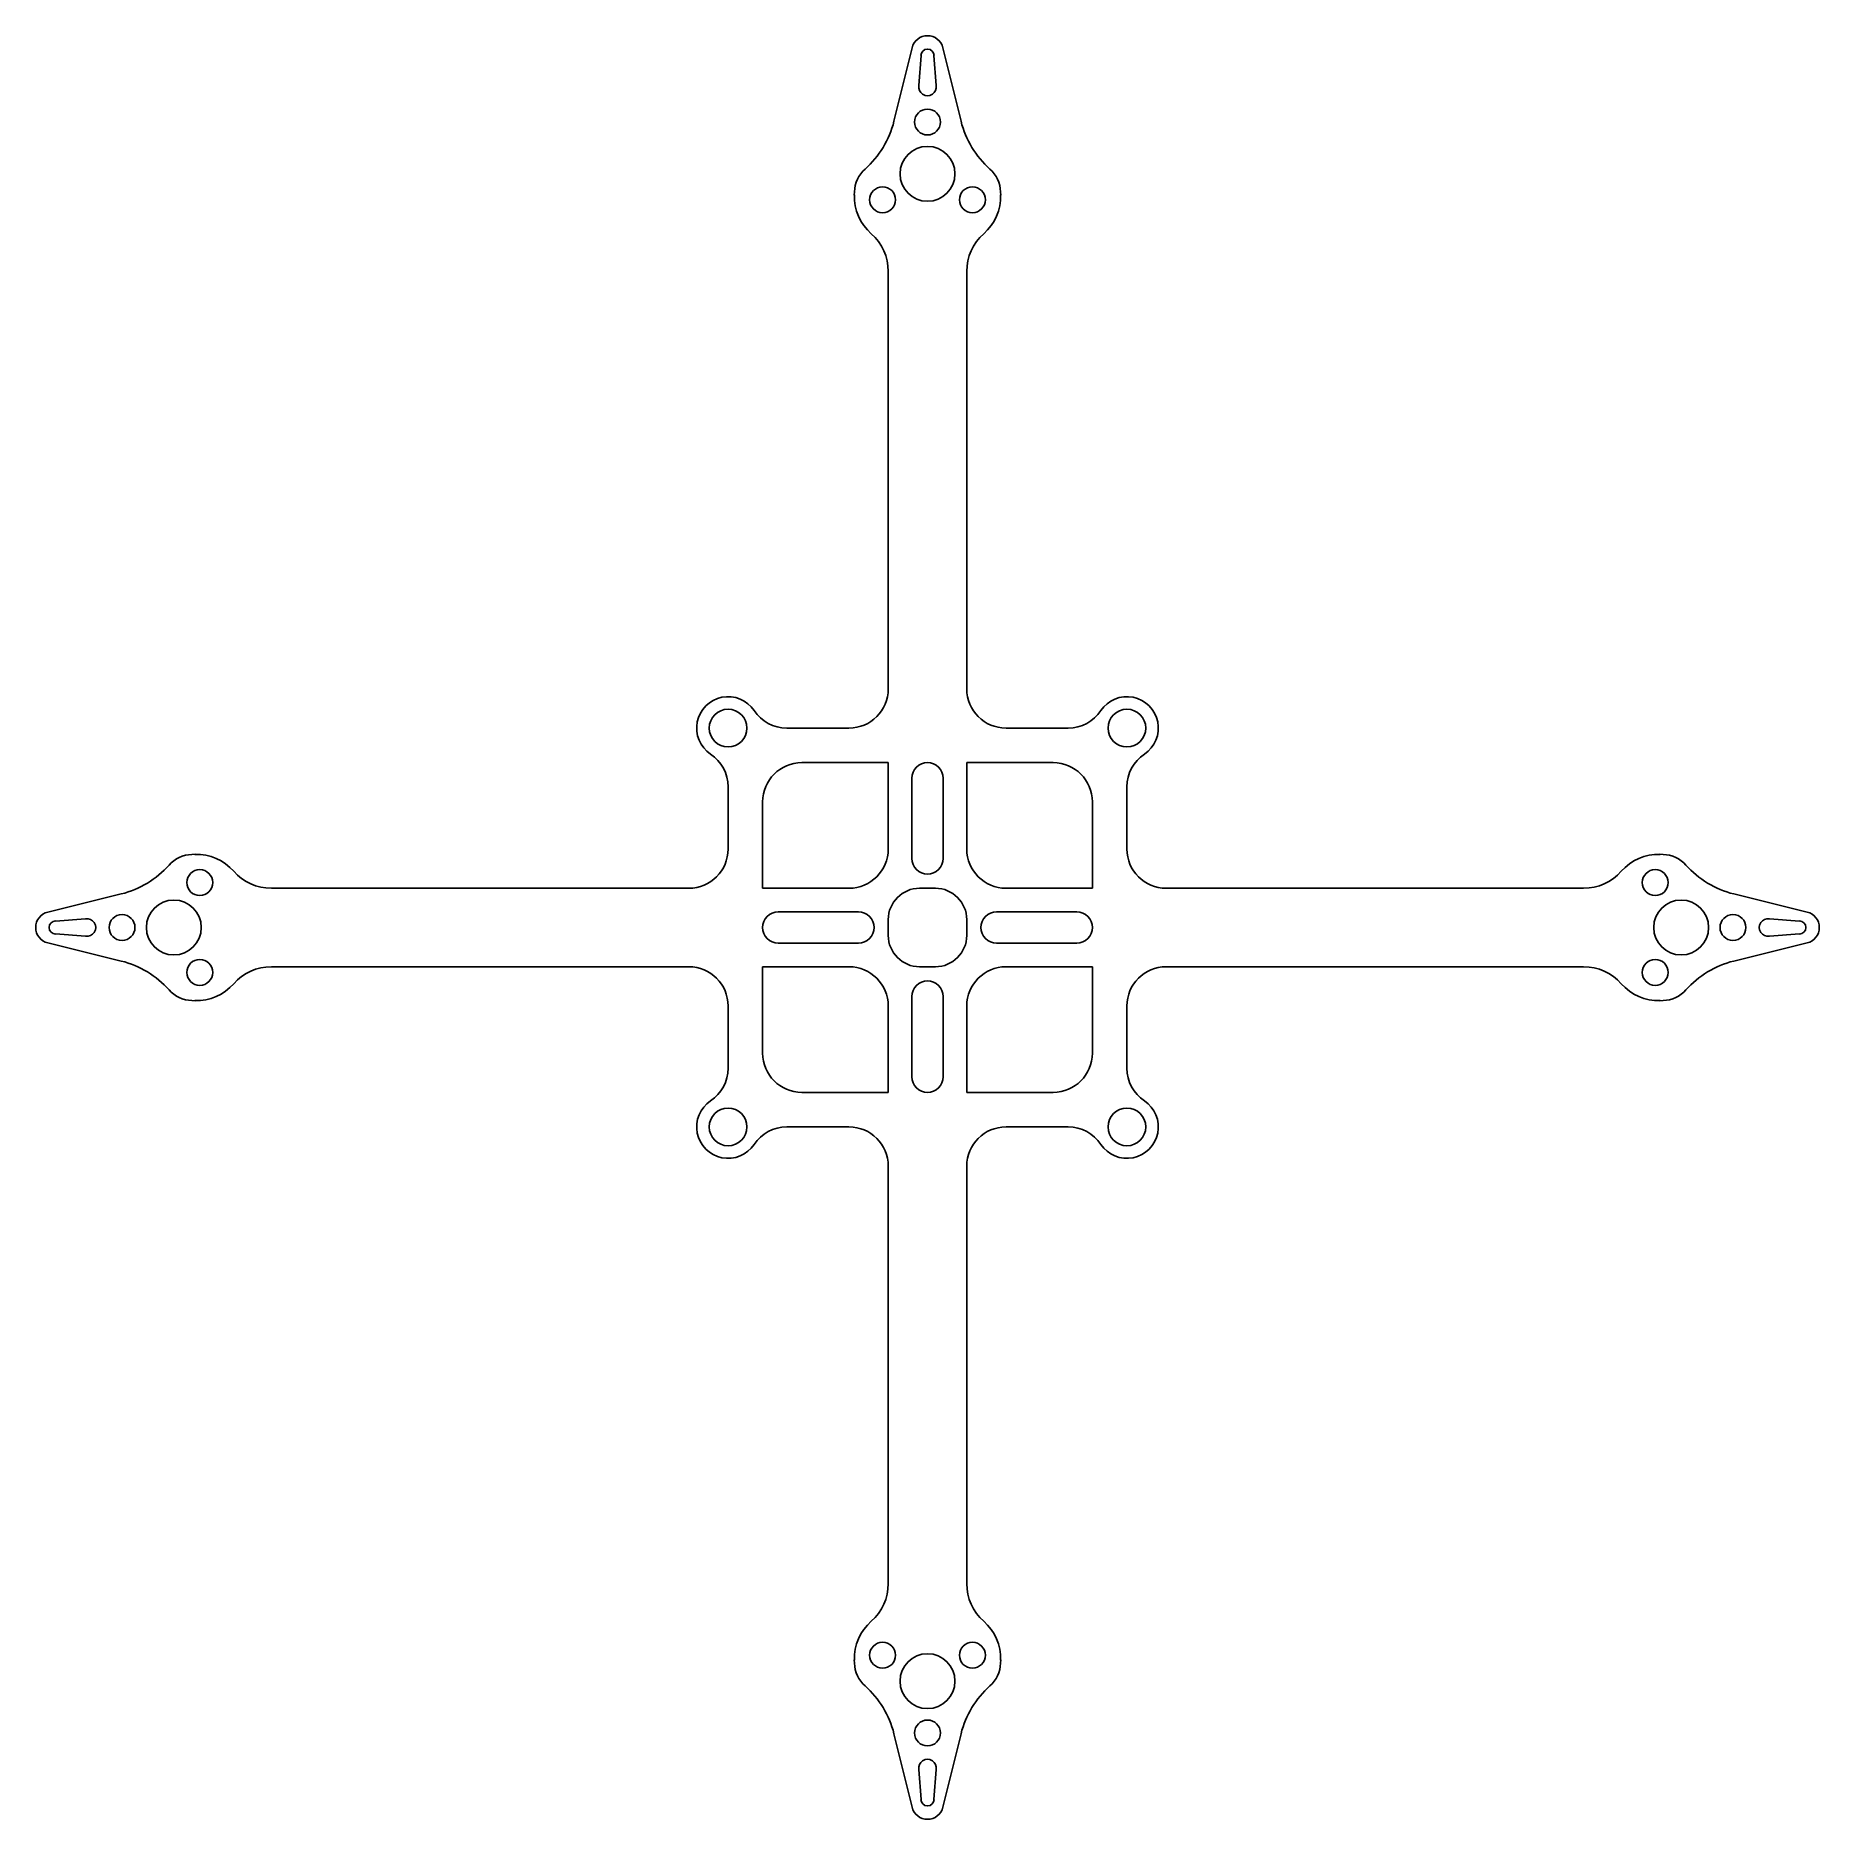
# Model space of a CAD drawing. Extents: x -57 to 57, y -57 to 57.
import ezdxf

# ---------------------------------------------------------------- set-up
doc = ezdxf.new("R2010")
doc.units = 0
doc.layers.add('VISIBLE', color=7, linetype='CONTINUOUS')

msp = doc.modelspace()

# ---------------------------------------------------------------- linework, layer by layer
at = {"layer": 'VISIBLE'}
for p, q in [((-0.98, 56.03), (-2.14, 51.35)), ((0.98, 56.03), (2.14, 51.35)), ((-0.41, 55.53), (-0.56, 53.63)), ((0.41, 55.53), (0.56, 53.63)), ((-4.65, 46.86), (-4.66, 46.65)), ((4.65, 46.86), (4.66, 46.65)), ((-2.5, 15.2), (-2.5, 41.79)), ((2.5, 15.2), (2.5, 41.79)), ((-5, 12.7), (-8.96, 12.7)), ((8.96, 12.7), (5, 12.7)), ((-2.5, 10.5), (-8, 10.5)), ((-2.5, 10.5), (-2.5, 5)), ((2.5, 10.5), (2.5, 5)), ((8, 10.5), (2.5, 10.5)), ((-1, 9.51), (-1, 4.4)), ((1, 9.51), (1, 4.4)), ((-12.7, 5), (-12.7, 8.96)), ((-10.5, 2.5), (-10.5, 8)), ((10.5, 2.5), (10.5, 8)), ((12.7, 8.96), (12.7, 5)), ((-46.86, 4.65), (-46.65, 4.66)), ((46.86, 4.65), (46.65, 4.66)), ((-15.2, 2.5), (-41.79, 2.5)), ((-10.5, 2.5), (-5, 2.5)), ((0.5, 2.5), (-0.5, 2.5)), ((10.5, 2.5), (5, 2.5)), ((15.2, 2.5), (41.79, 2.5)), ((-56.03, 0.98), (-51.35, 2.14)), ((56.03, 0.98), (51.35, 2.14)), ((-55.53, 0.41), (-53.63, 0.56)), ((-9.51, 1), (-4.4, 1)), ((-2.5, -0.5), (-2.5, 0.5)), ((2.5, -0.5), (2.5, 0.5)), ((9.51, 1), (4.4, 1)), ((55.53, 0.41), (53.63, 0.56)), ((-56.03, -0.98), (-51.35, -2.14)), ((-55.53, -0.41), (-53.63, -0.56)), ((-9.51, -1), (-4.4, -1)), ((9.51, -1), (4.4, -1)), ((56.03, -0.98), (51.35, -2.14)), ((55.53, -0.41), (53.63, -0.56)), ((-15.2, -2.5), (-41.79, -2.5)), ((-10.5, -8), (-10.5, -2.5)), ((-10.5, -2.5), (-5, -2.5)), ((0.5, -2.5), (-0.5, -2.5)), ((5, -2.5), (10.5, -2.5)), ((10.5, -8), (10.5, -2.5)), ((15.2, -2.5), (41.79, -2.5)), ((-1, -9.51), (-1, -4.4)), ((1, -9.51), (1, -4.4)), ((-46.86, -4.65), (-46.65, -4.66)), ((-12.7, -8.96), (-12.7, -5)), ((-2.5, -5), (-2.5, -10.5)), ((2.5, -5), (2.5, -10.5)), ((12.7, -5), (12.7, -8.96)), ((46.86, -4.65), (46.65, -4.66)), ((-2.5, -10.5), (-8, -10.5)), ((8, -10.5), (2.5, -10.5)), ((-8.96, -12.7), (-5, -12.7)), ((5, -12.7), (8.96, -12.7)), ((-2.5, -15.2), (-2.5, -41.79)), ((2.5, -15.2), (2.5, -41.79)), ((-4.65, -46.86), (-4.66, -46.65)), ((4.65, -46.86), (4.66, -46.65)), ((-0.98, -56.03), (-2.14, -51.35)), ((0.98, -56.03), (2.14, -51.35)), ((-0.41, -55.53), (-0.56, -53.63)), ((0.41, -55.53), (0.56, -53.63))]:
    msp.add_line(p, q, dxfattribs=at)
for centre, radius in [((0, 51.3), 0.825), ((0, 48), 1.75), ((-2.86, 46.35), 0.825), ((2.86, 46.35), 0.825), ((-12.7, 12.7), 1.2), ((12.7, 12.7), 1.2), ((-46.35, 2.86), 0.825), ((46.35, 2.86), 0.825), ((-48, 0), 1.75), ((48, 0), 1.75), ((-51.3, 0), 0.825), ((51.3, 0), 0.825), ((-46.35, -2.86), 0.825), ((46.35, -2.86), 0.825), ((-12.7, -12.7), 1.2), ((12.7, -12.7), 1.2), ((-2.86, -46.35), 0.825), ((0, -48), 1.75), ((2.86, -46.35), 0.825), ((0, -51.3), 0.825)]:
    msp.add_circle(centre, radius, dxfattribs=at)
for centre, radius, start, end in [((0, 55.79), 1.01, 13.8979, 166.1021), ((0, 55.53), 0.414, 0, 180), ((0, 53.54), 0.567, 171.2094, 8.7906), ((-7.96, 52.79), 6, 311.6042, 346.1021), ((7.96, 52.79), 6, 193.8979, 228.3958), ((-2.65, 46.81), 2, 131.6042, 178.6821), ((2.65, 46.81), 2, 1.3179, 48.3958), ((-1.46, 46.58), 3.2, 178.6821, 228.4772), ((1.46, 46.58), 3.2, 311.5228, 1.3179), ((-5.7, 41.79), 3.2, 0, 48.4772), ((5.7, 41.79), 3.2, 131.5228, 180), ((-5, 15.2), 2.5, 270, 0), ((5, 15.2), 2.5, 180, 270), ((-12.7, 12.7), 2, 33.749, 236.251), ((-8.96, 15.2), 2.5, 213.749, 270), ((8.96, 15.2), 2.5, 270, 326.251), ((12.7, 12.7), 2, 303.749, 146.251), ((-15.2, 8.96), 2.5, 0, 56.251), ((-8, 8), 2.5, 90, 180), ((0, 9.51), 1, 0, 180), ((8, 8), 2.5, 0, 90), ((15.2, 8.96), 2.5, 123.749, 180), ((-46.81, 2.65), 2, 91.3179, 138.3958), ((-46.58, 1.46), 3.2, 41.5228, 91.3179), ((-15.2, 5), 2.5, 270, 0), ((-5, 5), 2.5, 270, 0), ((5, 5), 2.5, 180, 270), ((15.2, 5), 2.5, 180, 270), ((46.58, 1.46), 3.2, 88.6821, 138.4772), ((46.81, 2.65), 2, 41.6042, 88.6821), ((-52.79, 7.96), 6, 283.8979, 318.3958), ((-41.79, 5.7), 3.2, 221.5228, 270), ((0, 4.4), 1, 180, 0), ((41.79, 5.7), 3.2, 270, 318.4772), ((52.79, 7.96), 6, 221.6042, 256.1021), ((-0.5, 0.5), 2, 90, 180), ((0.5, 0.5), 2, 0, 90), ((-55.79, 0), 1.01, 103.8979, 256.1021), ((-55.53, 0), 0.414, 90, 270), ((-53.54, 0), 0.567, 261.2094, 98.7906), ((-9.51, 0), 1, 90, 270), ((-4.4, 0), 1, 270, 90), ((4.4, 0), 1, 90, 270), ((9.51, 0), 1, 270, 90), ((53.54, 0), 0.567, 81.2094, 278.7906), ((55.53, 0), 0.414, 270, 90), ((55.79, 0), 1.01, 283.8979, 76.1021), ((-0.5, -0.5), 2, 180, 270), ((0.5, -0.5), 2, 270, 0), ((-52.79, -7.96), 6, 41.6042, 76.1021), ((52.79, -7.96), 6, 103.8979, 138.3958), ((-41.79, -5.7), 3.2, 90, 138.4772), ((-15.2, -5), 2.5, 0, 90), ((-5, -5), 2.5, 0, 90), ((0, -4.4), 1, 0, 180), ((5, -5), 2.5, 90, 180), ((15.2, -5), 2.5, 90, 180), ((41.79, -5.7), 3.2, 41.5228, 90), ((-46.81, -2.65), 2, 221.6042, 268.6821), ((-46.58, -1.46), 3.2, 268.6821, 318.4772), ((46.58, -1.46), 3.2, 221.5228, 271.3179), ((46.81, -2.65), 2, 271.3179, 318.3958), ((-15.2, -8.96), 2.5, 303.749, 0), ((-8, -8), 2.5, 180, 270), ((8, -8), 2.5, 270, 0), ((15.2, -8.96), 2.5, 180, 236.251), ((0, -9.51), 1, 180, 0), ((-12.7, -12.7), 2, 123.749, 326.251), ((12.7, -12.7), 2, 213.749, 56.251), ((-8.96, -15.2), 2.5, 90, 146.251), ((-5, -15.2), 2.5, 0, 90), ((5, -15.2), 2.5, 90, 180), ((8.96, -15.2), 2.5, 33.749, 90), ((-5.7, -41.79), 3.2, 311.5228, 0), ((5.7, -41.79), 3.2, 180, 228.4772), ((-1.46, -46.58), 3.2, 131.5228, 181.3179), ((1.46, -46.58), 3.2, 358.6821, 48.4772), ((-2.65, -46.81), 2, 181.3179, 228.3958), ((2.65, -46.81), 2, 311.6042, 358.6821), ((-7.96, -52.79), 6, 13.8979, 48.3958), ((7.96, -52.79), 6, 131.6042, 166.1021), ((0, -53.54), 0.567, 351.2094, 188.7906), ((0, -55.53), 0.414, 180, 0), ((0, -55.79), 1.01, 193.8979, 346.1021)]:
    msp.add_arc(centre, radius, start, end, dxfattribs=at)

doc.saveas('drawing.dxf')
